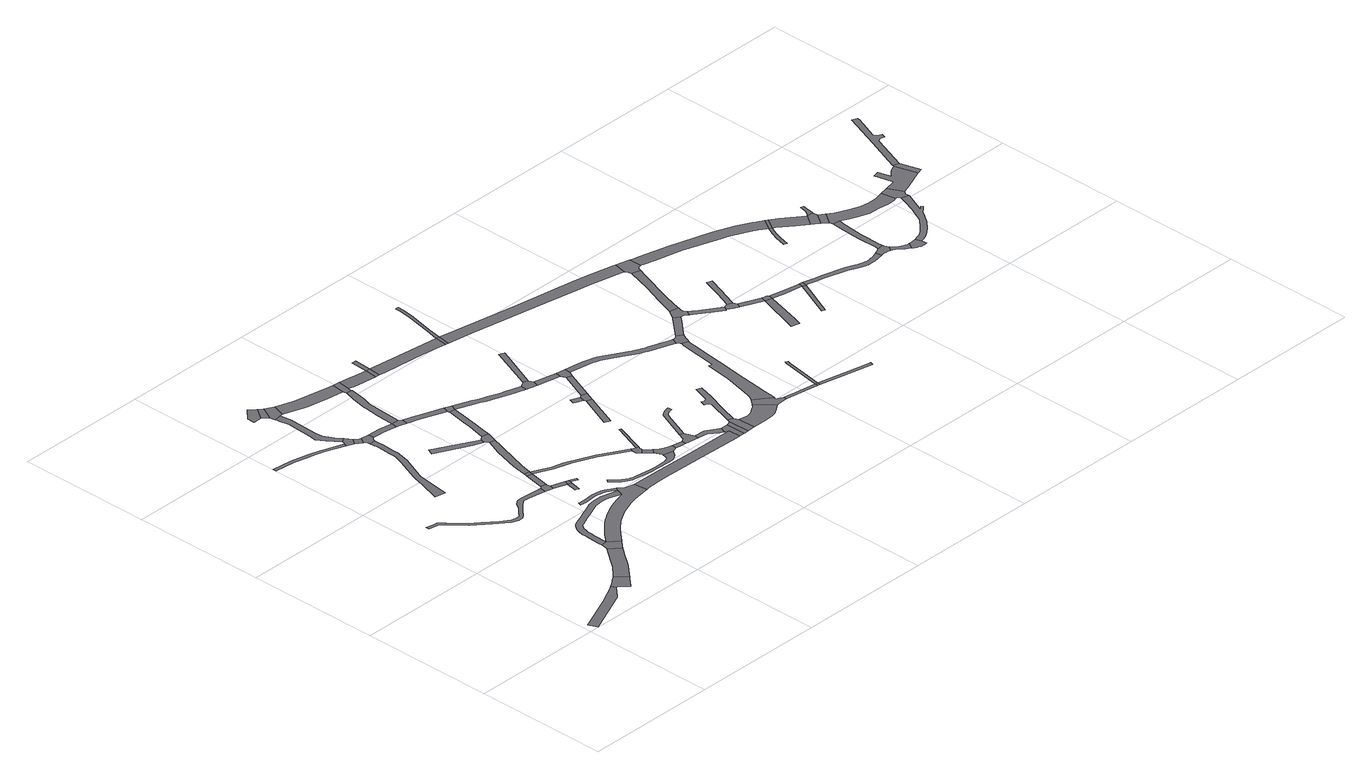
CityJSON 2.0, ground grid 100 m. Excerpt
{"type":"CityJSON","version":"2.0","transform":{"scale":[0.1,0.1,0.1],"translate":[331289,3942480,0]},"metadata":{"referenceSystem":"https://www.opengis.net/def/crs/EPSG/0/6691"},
"CityObjects":{
"road1":{"type":"Road","attributes":{"RoadStructureAttribute.sectionType":"1"},"geometry":[{"type":"MultiSurface","lod":"1","boundaries":[[[0,1,2,3,4,5,6,7,8]]]}]},
"road2":{"type":"Road","geometry":[{"type":"MultiSurface","lod":"1","boundaries":[[[9,10,11,12,13,14,15,16,17,0,8,18]]]}]},
"road3":{"type":"Road","attributes":{"RoadStructureAttribute.sectionType":"1"},"geometry":[{"type":"MultiSurface","lod":"1","boundaries":[[[19,20,21,22,23,24,25,26,27,28,29,30,31,13,12]]]}]},
"road4":{"type":"Road","attributes":{"RoadStructureAttribute.sectionType":"1"},"geometry":[{"type":"MultiSurface","lod":"1","boundaries":[[[32,33,34,35,36,37,38,39,40,41,42,43,44,45,46,47,48,49,50,51,52,53,54,55,56,57,58,59,60,61,62,63,64]]]}]},
"road5":{"type":"Road","geometry":[{"type":"MultiSurface","lod":"1","boundaries":[[[65,66,67,68,26,25,69,70]]]}]},
"road6":{"type":"Road","attributes":{"RoadStructureAttribute.sectionType":"1"},"geometry":[{"type":"MultiSurface","lod":"1","boundaries":[[[71,72,73,74,75,76,77,78,79,80,81,82,83,84]]]}]},
"road7":{"type":"Road","attributes":{"RoadStructureAttribute.sectionType":"1"},"geometry":[{"type":"MultiSurface","lod":"1","boundaries":[[[85,86,87,88,89,90,91,92,93,94,95,96,97,98,99,100,101,102,103,104,105,106,107,108,109,110,111,112,113]]]}]},
"road8":{"type":"Road","attributes":{"RoadStructureAttribute.sectionType":"1"},"geometry":[{"type":"MultiSurface","lod":"1","boundaries":[[[114,115,116,117,118,119,120,121,122,123,124,125,126,127,128,129,130,131,132,133,134,135,136,137,138,139,140,141,142,143,144,145,146,147,148,149,150,151,152,153,154,66,65]]]}]},
"road9":{"type":"Road","geometry":[{"type":"MultiSurface","lod":"1","boundaries":[[[155,156,78,77,157,158,159]]]}]},
"road10":{"type":"Road","geometry":[{"type":"MultiSurface","lod":"1","boundaries":[[[160,161,162,163,164,165]]]}]},
"road11":{"type":"Road","attributes":{"RoadStructureAttribute.sectionType":"1"},"geometry":[{"type":"MultiSurface","lod":"1","boundaries":[[[166,167,168,169,170,171,155,159,172,173,174,175,176,177,178,179]]]}]},
"road12":{"type":"Road","attributes":{"RoadStructureAttribute.sectionType":"1"},"geometry":[{"type":"MultiSurface","lod":"1","boundaries":[[[134,133,180,181,182,183,184,185,186,187,188,189,190,191,192,65,70,193,194,195,196,197,198,199,200,201,202,203,204,205,206,207,208,209,210,211,212,213,214]]]}]},
"road13":{"type":"Road","attributes":{"RoadStructureAttribute.sectionType":"1"},"geometry":[{"type":"MultiSurface","lod":"1","boundaries":[[[215,158,157,216,217]]]}]},
"road14":{"type":"Road","attributes":{"function":"3","RoadStructureAttribute.sectionType":"1"},"geometry":[{"type":"MultiSurface","lod":"1","boundaries":[[[162,218,219,163]]]}]},
"road15":{"type":"Road","geometry":[{"type":"MultiSurface","lod":"1","boundaries":[[[220,217,216,221,85,113,222,223,224,225]]]}]},
"road16":{"type":"Road","geometry":[{"type":"MultiSurface","lod":"1","boundaries":[[[226,227,228,229,230,231,232,233,234,235,32,64,236,237]]]}]},
"road17":{"type":"Road","geometry":[{"type":"MultiSurface","lod":"1","boundaries":[[[238,219,218,179,178,239]]]}]},
"road18":{"type":"Road","geometry":[{"type":"MultiSurface","lod":"1","boundaries":[[[240,241,242,243,244,245,246,247,248,249,250,251,252,253,254,255,256,257,258,259,260,261,262,263,264,265,266,267,268,134,214]]]}]},
"road19":{"type":"Road","attributes":{"RoadStructureAttribute.sectionType":"1"},"geometry":[{"type":"MultiSurface","lod":"1","boundaries":[[[269,270,226,237]]]}]},
"road20":{"type":"Road","attributes":{"RoadStructureAttribute.sectionType":"1"},"geometry":[{"type":"MultiSurface","lod":"1","boundaries":[[[271,272,273,274,275,269]]]}]},
"road21":{"type":"Road","geometry":[{"type":"MultiSurface","lod":"1","boundaries":[[[276,277,278,279,280]]]}]},
"road22":{"type":"Road","geometry":[{"type":"MultiSurface","lod":"1","boundaries":[[[269,275,281,282,270]]]}]},
"road23":{"type":"Road","attributes":{"RoadStructureAttribute.sectionType":"1"},"geometry":[{"type":"MultiSurface","lod":"1","boundaries":[[[283,284,285,286,287,288,289,290,291,292,293,294,220,225]]]}]},
"road24":{"type":"Road","attributes":{"RoadStructureAttribute.sectionType":"1"},"geometry":[{"type":"MultiSurface","lod":"1","boundaries":[[[281,295,296,297,298,282]]]}]},
"road25":{"type":"Road","attributes":{"RoadStructureAttribute.sectionType":"1"},"geometry":[{"type":"MultiSurface","lod":"1","boundaries":[[[299,300,301,302,303]]]}]},
"road26":{"type":"Road","attributes":{"RoadStructureAttribute.sectionType":"1"},"geometry":[{"type":"MultiSurface","lod":"1","boundaries":[[[304,305,306,277,276,307,308,309,310]]]}]},
"road27":{"type":"Road","attributes":{"function":"3","RoadStructureAttribute.sectionType":"1"},"geometry":[{"type":"MultiSurface","lod":"1","boundaries":[[[311,312,313,314,315,238,239,316,317,318,319,320,321,322]]]}]},
"road28":{"type":"Road","geometry":[{"type":"MultiSurface","lod":"1","boundaries":[[[289,288,323,324,325,326]]]}]},
"road29":{"type":"Road","attributes":{"RoadStructureAttribute.sectionType":"1"},"geometry":[{"type":"MultiSurface","lod":"1","boundaries":[[[327,328,329,330,331,332,276,280,279,232,231,280,333,334,335,336,337,338]]]}]},
"road30":{"type":"Road","geometry":[{"type":"MultiSurface","lod":"1","boundaries":[[[339,340,299,303,341,304,310]]]}]},
"road31":{"type":"Road","attributes":{"RoadStructureAttribute.sectionType":"1"},"geometry":[{"type":"MultiSurface","lod":"1","boundaries":[[[342,343,344,345,346,347,348,349,289,326,350,351,352,353,354,355]]]}]},
"road32":{"type":"Road","attributes":{"RoadStructureAttribute.sectionType":"1"},"geometry":[{"type":"MultiSurface","lod":"1","boundaries":[[[356,357,325,324,358,359,360,361,362,363,364,365]]]}]},
"road33":{"type":"Road","geometry":[{"type":"MultiSurface","lod":"1","boundaries":[[[366,367,368,311,322,342,355]]]}]},
"road34":{"type":"Road","attributes":{"RoadStructureAttribute.sectionType":"1"},"geometry":[{"type":"MultiSurface","lod":"1","boundaries":[[[369,370,371,372,373,374,375,376,377,378,379,380,381,382,383,384,385,386,387,388,389,390,391,392,393,394,395,396,397,398,399,400,401,402,403,404,405,406,407,408,409]]]}]},
"road35":{"type":"Road","geometry":[{"type":"MultiSurface","lod":"1","boundaries":[[[364,410,411,412,413,414,365]]]}]},
"road36":{"type":"Road","attributes":{"function":"3","RoadStructureAttribute.sectionType":"1"},"geometry":[{"type":"MultiSurface","lod":"1","boundaries":[[[368,367,415,416,417,418,419]]]}]},
"road37":{"type":"Road","geometry":[{"type":"MultiSurface","lod":"1","boundaries":[[[420,421,422,423,424,425,426,427,327,338]]]}]},
"road38":{"type":"Road","attributes":{"RoadStructureAttribute.sectionType":"1"},"geometry":[{"type":"MultiSurface","lod":"1","boundaries":[[[422,428,429,430,423]]]}]},
"road39":{"type":"Road","attributes":{"RoadStructureAttribute.sectionType":"1"},"geometry":[{"type":"MultiSurface","lod":"1","boundaries":[[[431,432,209,208,433,434,435,436,437,438,439,440,441,442]]]}]},
"road40":{"type":"Road","attributes":{"RoadStructureAttribute.sectionType":"1"},"geometry":[{"type":"MultiSurface","lod":"1","boundaries":[[[443,444,445,446,447,448,449,413,412,411,450,451,452,453,340,339,454,455,456,457,412,458,459,460,461,462,463,464]]]}]},
"road41":{"type":"Road","geometry":[{"type":"MultiSurface","lod":"1","boundaries":[[[419,418,465,466]]]}]},
"road42":{"type":"Road","geometry":[{"type":"MultiSurface","lod":"1","boundaries":[[[467,468,469,470,471,429,428,472,369,409]]]}]},
"road43":{"type":"Road","attributes":{"RoadStructureAttribute.sectionType":"1"},"geometry":[{"type":"MultiSurface","lod":"1","boundaries":[[[473,474,427,426]]]}]},
"road44":{"type":"Road","geometry":[{"type":"MultiSurface","lod":"1","boundaries":[[[475,476,419,466]]]}]},
"road45":{"type":"Road","attributes":{"RoadStructureAttribute.sectionType":"1"},"geometry":[{"type":"MultiSurface","lod":"1","boundaries":[[[467,477,478,479,468]]]}]},
"road46":{"type":"Road","geometry":[{"type":"MultiSurface","lod":"1","boundaries":[[[480,481,482,479,478,483,484]]]}]},
"road47":{"type":"Road","attributes":{"RoadStructureAttribute.sectionType":"1"},"geometry":[{"type":"MultiSurface","lod":"1","boundaries":[[[485,486,487,488]]]}]},
"road48":{"type":"Road","attributes":{"function":"3","RoadStructureAttribute.sectionType":"1"},"geometry":[{"type":"MultiSurface","lod":"1","boundaries":[[[465,489,490,491,492,493,494,495,496,466]]]}]},
"road49":{"type":"Road","geometry":[{"type":"MultiSurface","lod":"1","boundaries":[[[497,498,499,500,501]]]}]},
"road50":{"type":"Road","geometry":[{"type":"MultiSurface","lod":"1","boundaries":[[[502,503,504,505,443,464,506]]]}]},
"road51":{"type":"Road","attributes":{"RoadStructureAttribute.sectionType":"1"},"geometry":[{"type":"MultiSurface","lod":"1","boundaries":[[[483,507,508,509,510,511,512,484]]]}]},
"road52":{"type":"Road","attributes":{"RoadStructureAttribute.sectionType":"1"},"geometry":[{"type":"MultiSurface","lod":"1","boundaries":[[[513,514,515,516,517,518,519,520,521,522,481,480]]]}]},
"road53":{"type":"Road","geometry":[{"type":"MultiSurface","lod":"1","boundaries":[[[487,523,524,501,500,488]]]}]},
"road54":{"type":"Road","geometry":[{"type":"MultiSurface","lod":"1","boundaries":[[[525,510,509,526,442,441,527]]]}]},
"road55":{"type":"Road","attributes":{"RoadStructureAttribute.sectionType":"1"},"geometry":[{"type":"MultiSurface","lod":"1","boundaries":[[[528,529,502,506]]]}]},
"road56":{"type":"Road","attributes":{"RoadStructureAttribute.sectionType":"1"},"geometry":[{"type":"MultiSurface","lod":"1","boundaries":[[[523,530,531,532,524]]]}]},
"road57":{"type":"Road","attributes":{"RoadStructureAttribute.sectionType":"1"},"geometry":[{"type":"MultiSurface","lod":"1","boundaries":[[[503,533,534,535,536,504]]]}]},
"road58":{"type":"Road","attributes":{"RoadStructureAttribute.sectionType":"1"},"geometry":[{"type":"MultiSurface","lod":"1","boundaries":[[[525,527,537,538]]]}]},
"road59":{"type":"Road","geometry":[{"type":"MultiSurface","lod":"1","boundaries":[[[537,539,540,541,542,538]]]}]},
"road60":{"type":"Road","geometry":[{"type":"MultiSurface","lod":"1","boundaries":[[[543,529,528,531,530,544,545]]]}]},
"road61":{"type":"Road","geometry":[{"type":"MultiSurface","lod":"1","boundaries":[[[546,494,493,547]]]}]},
"road62":{"type":"Road","attributes":{"RoadStructureAttribute.sectionType":"1"},"geometry":[{"type":"MultiSurface","lod":"1","boundaries":[[[548,549,550,551,552,553,554,555,556,557,558,542,541]]]}]},
"road63":{"type":"Road","attributes":{"RoadStructureAttribute.sectionType":"1"},"geometry":[{"type":"MultiSurface","lod":"1","boundaries":[[[559,560,561,562,563,564,565,566,494,546]]]}]},
"road64":{"type":"Road","attributes":{"RoadStructureAttribute.sectionType":"1"},"geometry":[{"type":"MultiSurface","lod":"1","boundaries":[[[539,567,568,569,570,571,572,573,574,575,576,577,578,540]]]}]},
"road65":{"type":"Road","geometry":[{"type":"MultiSurface","lod":"1","boundaries":[[[579,580,581,574,573,582,583,584,585,586,587,588]]]}]},
"road66":{"type":"Road","attributes":{"RoadStructureAttribute.sectionType":"1"},"geometry":[{"type":"MultiSurface","lod":"1","boundaries":[[[589,590,591,592,593,594,595,596,597,598,599,600,601,602,603,604,605,606,607,608,609,610,611,612,613,614,615,616,617,618,543,545]]]}]},
"road67":{"type":"Road","attributes":{"RoadStructureAttribute.sectionType":"1"},"geometry":[{"type":"MultiSurface","lod":"1","boundaries":[[[619,620,621,622,623,624,625,626,627,628,629,630,631,632,633,634,635,636,637,638,639,640,579,588]]]}]},
"road68":{"type":"Road","attributes":{"RoadStructureAttribute.sectionType":"1"},"geometry":[{"type":"MultiSurface","lod":"1","boundaries":[[[641,642,643,586,585,644,645,646,647]]]}]},
"road69":{"type":"Road","geometry":[{"type":"MultiSurface","lod":"1","boundaries":[[[648,649,641,647]]]}]},
"road70":{"type":"Road","attributes":{"function":"3","RoadStructureAttribute.sectionType":"1"},"geometry":[{"type":"MultiSurface","lod":"1","boundaries":[[[650,651,652,653,654,655,656,657,658,659,660,661,546,547]]]}]},
"road71":{"type":"Road","attributes":{"RoadStructureAttribute.sectionType":"1"},"geometry":[{"type":"MultiSurface","lod":"1","boundaries":[[[649,662,663,664,665,666,667,641]]]}]},
"road72":{"type":"Road","geometry":[{"type":"MultiSurface","lod":"1","boundaries":[[[668,669,670,671,604,603,672,673,674,630,629,675,676,677,678]]]}]},
"road73":{"type":"Road","attributes":{"RoadStructureAttribute.sectionType":"1"},"geometry":[{"type":"MultiSurface","lod":"1","boundaries":[[[648,679,680,681,682,649]]]}]},
"road74":{"type":"Road","attributes":{"RoadStructureAttribute.sectionType":"1"},"geometry":[{"type":"MultiSurface","lod":"1","boundaries":[[[683,684,685,686,687,688,689,668,678]]]}]},
"road75":{"type":"Road","geometry":[{"type":"MultiSurface","lod":"1","boundaries":[[[686,685,690,691,692,693,694,695,696,697,698,699]]]}]},
"road76":{"type":"Road","attributes":{"RoadStructureAttribute.sectionType":"1"},"geometry":[{"type":"MultiSurface","lod":"1","boundaries":[[[691,700,701,702,703,704,705,706,692]]]}]},
"road77":{"type":"Road","attributes":{"RoadStructureAttribute.sectionType":"1"},"geometry":[{"type":"MultiSurface","lod":"1","boundaries":[[[698,707,708,709,710,711,712,713,714,699]]]}]},
"road78":{"type":"Road","geometry":[{"type":"MultiSurface","lod":"1","boundaries":[[[715,716,717,718,719,720,721,704,703]]]}]},
"road79":{"type":"Road","attributes":{"RoadStructureAttribute.sectionType":"1"},"geometry":[{"type":"MultiSurface","lod":"1","boundaries":[[[722,723,724,725,726]]]}]},
"road80":{"type":"Road","attributes":{"RoadStructureAttribute.sectionType":"1"},"geometry":[{"type":"MultiSurface","lod":"1","boundaries":[[[727,719,718,728,726]]]}]},
"road81":{"type":"Road","attributes":{"RoadStructureAttribute.sectionType":"1"},"geometry":[{"type":"MultiSurface","lod":"1","boundaries":[[[729,730,731,732,733,734,735,736,721,720]]]}]},
"road82":{"type":"Road","geometry":[{"type":"MultiSurface","lod":"1","boundaries":[[[656,655,737,712,711,738,739,740,741,742,743,744]]]}]},
"road83":{"type":"Road","geometry":[{"type":"MultiSurface","lod":"1","boundaries":[[[725,745,746,747,727,726]]]}]},
"road84":{"type":"Road","attributes":{"RoadStructureAttribute.sectionType":"1"},"geometry":[{"type":"MultiSurface","lod":"1","boundaries":[[[748,749,750,745,725,751,752,753]]]}]},
"road85":{"type":"Road","attributes":{"RoadStructureAttribute.sectionType":"1"},"geometry":[{"type":"MultiSurface","lod":"1","boundaries":[[[754,755,756,753]]]}]},
"road86":{"type":"Road","geometry":[{"type":"MultiSurface","lod":"1","boundaries":[[[748,753,756,757,758]]]}]},
"road87":{"type":"Road","attributes":{"function":"3","RoadStructureAttribute.sectionType":"1"},"geometry":[{"type":"MultiSurface","lod":"1","boundaries":[[[759,760,761,762,763,764,765,766,767,744,743,768,769,770,771,772,773,774,775,776,777,778,779]]]}]},
"road88":{"type":"Road","attributes":{"RoadStructureAttribute.sectionType":"1"},"geometry":[{"type":"MultiSurface","lod":"1","boundaries":[[[780,781,782,783,784,785,786,787,788,789,790,791,792,758,757,793,794,795,796,797,798,799,800,801,802,803,804,805]]]}]},
"road89":{"type":"Road","geometry":[{"type":"MultiSurface","lod":"1","boundaries":[[[759,779,806,807]]]}]},
"road90":{"type":"Road","attributes":{"function":"3","RoadStructureAttribute.sectionType":"1"},"geometry":[{"type":"MultiSurface","lod":"1","boundaries":[[[808,809,810,811,812,813,806,814,815,816,817,818,819,820,807,806,779]]]}]},
"road91":{"type":"Road","geometry":[{"type":"MultiSurface","lod":"1","boundaries":[[[821,822,823,824,825,826,827,828,829,830,780,805]]]}]},
"road92":{"type":"Road","attributes":{"RoadStructureAttribute.sectionType":"1"},"geometry":[{"type":"MultiSurface","lod":"1","boundaries":[[[825,831,832,833,834,835,836,837,838,839,840,841,826]]]}]},
"road93":{"type":"Road","attributes":{"RoadStructureAttribute.sectionType":"1"},"geometry":[{"type":"MultiSurface","lod":"1","boundaries":[[[829,842,843,844,845,846,847,848,849,850,851,852,853,830]]]}]},
"road94":{"type":"Road","geometry":[{"type":"MultiSurface","lod":"1","boundaries":[[[854,855,856,857,818,817]]]}]},
"road95":{"type":"Road","geometry":[{"type":"MultiSurface","lod":"1","boundaries":[[[858,859,860,861,862,834,833,863,864,865,866,867,868,869,870,871]]]}]},
"road96":{"type":"Road","geometry":[{"type":"MultiSurface","lod":"1","boundaries":[[[872,856,855,873,874]]]}]},
"road97":{"type":"Road","attributes":{"RoadStructureAttribute.sectionType":"1"},"geometry":[{"type":"MultiSurface","lod":"1","boundaries":[[[875,876,877,878,879,880,818,857]]]}]},
"road98":{"type":"Road","attributes":{"function":"3","RoadStructureAttribute.sectionType":"1"},"geometry":[{"type":"MultiSurface","lod":"1","boundaries":[[[881,882,883,884,885,886,872,874,887,848,847,888,889,890,891,892,893,894,895]]]}]},
"road99":{"type":"Road","attributes":{"RoadStructureAttribute.sectionType":"1"},"geometry":[{"type":"MultiSurface","lod":"1","boundaries":[[[896,897,898,899,900,901,902,903,904,905,906,907,908,909,910,911,912,913,914,915,916,917,918,919,920,921,922,923,924,925,926,927,928,929,930,859,858]]]}]},
"road100":{"type":"Road","geometry":[{"type":"MultiSurface","lod":"1","boundaries":[[[931,916,915,932,933,934,881,895]]]}]},
"road101":{"type":"Road","geometry":[{"type":"MultiSurface","lod":"1","boundaries":[[[935,936,937,938,939,940,941,942,943,944,945,946,934,933,947,948,949]]]}]},
"road102":{"type":"Road","geometry":[{"type":"MultiSurface","lod":"1","boundaries":[[[950,951,952,935,949]]]}]},
"road103":{"type":"Road","attributes":{"RoadStructureAttribute.sectionType":"1"},"geometry":[{"type":"MultiSurface","lod":"1","boundaries":[[[951,953,954,955,956,957,958,959,960,961,962,963,952]]]}]}
},
"vertices":[
[479,268,0],[468,262,0],[402,228,0],[319,187,0],[50,69,0],[80,3,0],[414,152,0],[422,159,0],[497,238,0],
[567,174,0],[605,215,0],[629,241,0],[643,257,0],[575,337,0],[564,328,0],[559,325,0],[535,306,0],[504,284,0],[503,234,0],
[670,287,0],[728,349,0],[746,370,0],[768,399,0],[807,451,0],[847,503,0],[864,523,0],[786,586,0],[769,565,0],[688,459,0],[668,433,0],[654,416,0],[596,355,0],
[1018,1386,0],[912,1393,0],[902,1394,0],[841,1397,0],[812,1395,0],[778,1374,0],[749,1329,0],[711,1294,0],[682,1263,0],[657,1258,0],[620,1269,0],[555,1312,0],[465,1386,0],[397,1448,0],[304,1553,0],[268,1593,0],[234,1596,0],[180,1608,0],[182,1581,0],[259,1569,0],[298,1524,0],[383,1421,0],[498,1326,0],[594,1248,0],[648,1229,0],[682,1231,0],[708,1249,0],[748,1291,0],[791,1333,0],[820,1357,0],[840,1365,0],[906,1355,0],[1010,1338,0],
[841,649,0],[798,642,0],[796,623,0],[792,603,0],[880,542,0],[918,585,0],
[7,2762,0],[160,2745,0],[258,2725,0],[287,2719,0],[347,2701,0],[390,2688,0],[531,2639,0],[539,2663,0],[398,2712,0],[380,2717,0],[293,2743,0],[160,2771,0],[18,2789,0],[10,2790,0],
[654,2542,0],[657,2504,0],[658,2488,0],[658,2472,0],[655,2368,0],[655,2348,0],[653,2330,0],[648,2305,0],[642,2280,0],[631,2248,0],[560,2074,0],[557,2063,0],[554,2053,0],[528,1965,0],[483,1811,0],[558,1796,0],[596,2044,0],[600,2061,0],[671,2233,0],[682,2268,0],[689,2296,0],[695,2324,0],[697,2345,0],[697,2367,0],[698,2375,0],[700,2472,0],[700,2489,0],[699,2507,0],[700,2545,0],
[845,750,0],[847,788,0],[850,816,0],[854,840,0],[862,862,0],[871,878,0],[878,888,0],[885,893,0],[893,898,0],[901,901,0],[955,924,0],[1022,951,0],[1105,986,0],[1127,991,0],[1152,993,0],[1178,995,0],[1206,992,0],[1233,986,0],[1247,981,0],[1318,958,0],[1335,1009,0],[1317,1013,0],[1245,1030,0],[1213,1037,0],[1180,1040,0],[1148,1038,0],[1120,1035,0],[1091,1029,0],[1060,1016,0],[950,970,0],[882,942,0],[861,932,0],[852,925,0],[846,920,0],[833,903,0],[820,880,0],[810,851,0],[805,822,0],[802,792,0],[800,752,0],[797,673,0],
[548,2683,0],[547,2670,0],[582,2613,0],[614,2658,0],[582,2706,0],
[334,3315,0],[330,3256,0],[390,3256,0],[456,3345,0],[426,3368,0],[406,3387,0],
[449,3159,0],[451,3147,0],[465,3074,0],[454,2890,0],[448,2830,0],[488,2771,0],[547,2756,0],[528,2792,0],[508,2829,0],[502,2878,0],[513,3081,0],[512,3092,0],[497,3185,0],[445,3173,0],
[1323,956,0],[1304,952,0],[1256,941,0],[1207,924,0],[1167,908,0],[1128,889,0],[1068,855,0],[1063,852,0],[1023,825,0],[997,805,0],[987,797,0],[947,761,0],[904,717,0],[976,648,0],[1016,689,0],[1051,720,0],[1057,724,0],[1082,744,0],[1121,770,0],[1174,801,0],[1208,817,0],[1241,830,0],[1284,845,0],[1318,853,0],[1326,855,0],[1345,859,0],[1368,864,0],[1429,874,0],[1473,880,0],[1459,981,0],[1396,995,0],[1370,1016,0],[1357,1027,0],[1353,1030,0],[1351,1032,0],
[636,2635,0],[631,2580,0],[660,2625,0],
[435,3218,0],[488,3321,0],
[725,2620,0],[652,2567,0],[703,2555,0],[706,2563,0],[714,2570,0],[722,2575,0],
[1079,1359,0],[1075,1365,0],[1073,1372,0],[1073,1377,0],[1073,1384,0],[1074,1393,0],[1034,1400,0],[1032,1394,0],[1028,1390,0],[1024,1387,0],[1045,1333,0],[1068,1326,0],
[553,3283,0],[520,3190,0],
[1322,1053,0],[1302,1065,0],[1282,1074,0],[1255,1083,0],[1237,1087,0],[1213,1091,0],[1193,1093,0],[1168,1093,0],[1146,1091,0],[1109,1088,0],[1102,1088,0],[1084,1088,0],[1072,1088,0],[1055,1090,0],[1052,1066,0],[1069,1063,0],[1084,1063,0],[1087,1063,0],[1110,1063,0],[1148,1066,0],[1169,1068,0],[1192,1068,0],[1210,1066,0],[1232,1062,0],[1248,1059,0],[1273,1050,0],[1291,1042,0],[1307,1033,0],[1326,1017,0],
[1171,1292,0],[1182,1326,0],
[1152,1211,0],[1171,1207,0],[1181,1204,0],[1189,1237,0],[1200,1285,0],
[1110,1570,0],[1067,1577,0],[1064,1559,0],[1062,1549,0],[1102,1541,0],
[1203,1298,0],[1207,1318,0],
[768,2573,0],[809,2571,0],[837,2567,0],[865,2564,0],[906,2556,0],[913,2555,0],[923,2599,0],[916,2600,0],[872,2608,0],[843,2612,0],[813,2615,0],[763,2618,0],
[1221,1292,0],[1254,1280,0],[1260,1299,0],[1231,1309,0],
[1173,2054,0],[856,2216,0],[833,2171,0],[1087,2047,0],[1161,2021,0],
[1189,1996,0],[1139,1871,0],[1086,1687,0],[1131,1658,0],[1199,1881,0],[1211,1924,0],[1229,1983,0],
[993,3184,0],[967,3188,0],[907,3199,0],[691,3239,0],[647,3253,0],[566,3174,0],[636,3149,0],[673,3140,0],[707,3132,0],[838,3106,0],[853,3104,0],[980,3086,0],
[942,2548,0],[989,2536,0],[998,2580,0],[977,2599,0],
[1751,1284,0],[1547,1396,0],[1430,1446,0],[1373,1471,0],[1333,1483,0],[1252,1507,0],[1243,1483,0],[1263,1475,0],[1319,1459,0],[1376,1444,0],[1535,1376,0],[1739,1261,0],
[1255,2066,0],[1207,2081,0],[1172,2017,0],
[985,3059,0],[961,2969,0],[958,2951,0],[940,2860,0],[939,2845,0],[927,2735,0],[924,2681,0],[924,2653,0],[987,2761,0],[990,2833,0],[992,2866,0],[1009,2924,0],[1017,2966,0],[1033,3056,0],
[1166,2527,0],[1069,2560,0],[1024,2526,0],[1056,2517,0],[1080,2509,0],[1128,2492,0],[1151,2484,0],[1262,2443,0],[1266,2441,0],[1282,2484,0],
[1028,3068,0],[1031,3081,0],[1044,3177,0],
[1841,1081,0],[1834,1056,0],[1830,1044,0],[1824,1038,0],[1816,1031,0],[1807,1028,0],[1791,1025,0],[1771,1023,0],[1737,1022,0],[1698,1022,0],[1653,1026,0],[1549,1038,0],[1530,1039,0],[1514,1042,0],[1499,1047,0],[1485,1052,0],[1471,1059,0],[1457,1068,0],[1449,1074,0],[1444,1077,0],[1380,1141,0],[1364,1124,0],[1426,1063,0],[1429,1060,0],[1444,1049,0],[1460,1039,0],[1476,1030,0],[1491,1025,0],[1508,1020,0],[1527,1016,0],[1547,1015,0],[1651,1003,0],[1697,999,0],[1808,994,0],[1824,995,0],[1844,1000,0],[1858,1006,0],[1870,1013,0],[1885,1025,0],[1897,1039,0],[1913,1061,0],
[1272,2433,0],[1274,2425,0],[1319,2422,0],[1335,2464,0],[1326,2468,0],
[1045,3081,0],[1071,3075,0],[1108,3070,0],[1253,3055,0],[1262,3147,0],
[1739,1225,0],[1751,1212,0],[1763,1198,0],[1795,1227,0],[1794,1232,0],[1792,1238,0],[1800,1261,0],[1783,1266,0],
[1814,1140,0],[1840,1173,0],[1835,1177,0],
[1969,970,0],[1704,977,0],[1493,883,0],[1538,887,0],[1590,889,0],[1639,890,0],[1704,891,0],[2036,882,0],[2307,876,0],[2332,875,0],[2336,875,0],[2334,966,0],
[1809,2297,0],[1692,2330,0],[1655,2341,0],[1575,2371,0],[1544,2383,0],[1506,2398,0],[1472,2412,0],[1259,2342,0],[1241,2255,0],[1241,2254,0],[1237,2208,0],[1260,2083,0],[1270,2134,0],[1282,2204,0],[1303,2334,0],[1455,2370,0],[1489,2357,0],[1527,2341,0],[1559,2329,0],[1641,2298,0],[1680,2286,0],[1804,2251,0],
[1284,3051,0],[1293,3143,0],
[1954,1079,0],[1960,1117,0],[1941,1120,0],[1905,1130,0],[1863,1155,0],[1843,1088,0],
[1880,1488,0],[1866,1493,0],
[1303,3275,0],[1269,3277,0],
[1987,1074,0],[2036,1067,0],[2041,1103,0],
[2115,1160,0],[2087,1171,0],[2066,1120,0],[2138,1053,0],[2143,1089,0],
[1861,1617,0],[1901,1600,0],[2007,1860,0],[1967,1877,0],
[1334,3046,0],[1546,3024,0],[1588,3019,0],[1733,3001,0],[1836,2986,0],[1849,3081,0],[1802,3087,0],[1588,3111,0],
[1908,1960,0],[1892,1920,0],[1913,1912,0],[1961,1892,0],[1972,1934,0],
[1902,2275,0],[1887,2309,0],[1850,2324,0],[1846,2315,0],[1887,2232,0],
[2212,1042,0],[2274,993,0],[2304,980,0],[2324,1025,0],[2317,1029,0],[2225,1083,0],
[2200,1371,0],[2207,1383,0],[2215,1389,0],[2234,1398,0],[2270,1409,0],[2261,1437,0],[2223,1426,0],[2199,1415,0],[2184,1403,0],[2173,1385,0],
[2035,1929,0],[1994,1943,0],
[2377,1022,0],[2311,977,0],[2380,876,0],
[2064,2195,0],[2073,2239,0],
[2122,2142,0],[2082,2158,0],[2067,2121,0],
[2003,2595,0],[2022,2643,0],[1985,2658,0],[1964,2605,0],
[2417,877,0],[2413,1034,0],
[2478,879,0],[2474,1013,0],[2459,1048,0],[2421,1060,0],
[2145,2226,0],[2125,2151,0],[2138,2181,0],
[1872,3078,0],[1859,2983,0],
[2497,1172,0],[2553,1334,0],[2585,1440,0],[2546,1454,0],[2510,1345,0],[2507,1333,0],[2484,1322,0],[2459,1330,0],[2447,1292,0],[2473,1283,0],[2484,1261,0],
[1895,3188,0],[1932,3361,0],[1947,3459,0],[1948,3508,0],[1925,3509,0],[1924,3461,0],[1909,3365,0],[1871,3182,0],
[2592,882,0],[2652,888,0],[2683,895,0],[2701,904,0],[2727,919,0],[2750,937,0],[2770,950,0],[2658,1065,0],[2645,1052,0],[2618,1032,0],[2585,1012,0],[2544,998,0],
[2696,1111,0],[2687,1098,0],[2669,1075,0],[2784,954,0],[2806,956,0],[2831,956,0],[2857,955,0],[2859,980,0],[2812,1010,0],[2820,1026,0],
[2176,2176,0],[2275,2162,0],[2299,2158,0],[2329,2152,0],[2345,2146,0],[2374,2135,0],[2407,2122,0],[2457,2094,0],[2557,2035,0],[2578,2024,0],[2611,2009,0],[2646,1993,0],[2666,1985,0],[2841,1927,0],[2856,1920,0],[2871,1965,0],[2855,1970,0],[2699,2021,0],[2681,2027,0],[2664,2034,0],[2598,2064,0],[2579,2074,0],[2479,2133,0],[2426,2162,0],[2391,2177,0],[2360,2189,0],[2341,2195,0],[2308,2202,0],[2282,2207,0],[2246,2212,0],
[2824,1047,0],[2827,1093,0],[2831,1120,0],[2841,1204,0],[2854,1325,0],[2861,1384,0],[2885,1571,0],[2906,1741,0],[2913,1791,0],[2923,1857,0],[2928,1876,0],[2877,1891,0],[2871,1867,0],[2860,1799,0],[2850,1715,0],[2832,1579,0],[2802,1582,0],[2778,1393,0],[2744,1238,0],[2724,1168,0],[2715,1144,0],[2705,1124,0],
[3116,941,0],[2957,967,0],[2899,976,0],[2896,951,0],[2924,946,0],[2953,942,0],[3112,916,0],
[3130,913,0],[3135,937,0],
[2046,2957,0],[2634,2854,0],[2902,2805,0],[2977,2791,0],[3219,2740,0],[3239,2735,0],[3263,2832,0],[3243,2837,0],[3032,2880,0],[2953,2893,0],[2493,2969,0],[1924,3069,0],
[3184,1230,0],[3187,1242,0],[3191,1251,0],[3173,1259,0],[3168,1248,0],[3164,1234,0],
[2918,1980,0],[2904,1968,0],[2895,1965,0],[2884,1964,0],[2865,1913,0],[2871,1906,0],[2875,1896,0],[2934,1892,0],[2943,1917,0],[2953,1935,0],[2962,1950,0],
[3386,861,0],[3536,830,0],[3542,854,0],[3508,861,0],
[2978,1970,0],[3071,2073,0],[3101,2107,0],[3056,2137,0],[3052,2131,0],[2989,2061,0],[2938,2004,0],
[3128,2106,0],[3153,2089,0],[3176,2122,0],[3169,2130,0],[3165,2140,0],[3163,2150,0],[3163,2157,0],[3164,2167,0],[3170,2189,0],[3101,2205,0],
[3159,2085,0],[3180,2071,0],[3317,1977,0],[3356,1950,0],[3379,1983,0],[3218,2093,0],[3202,2104,0],
[3172,2200,0],[3207,2325,0],[3214,2352,0],[3303,2610,0],[3326,2671,0],[3261,2687,0],[3202,2498,0],[3147,2338,0],
[3366,1953,0],[3368,1953,0],[3403,1931,0],[3446,1913,0],[3462,1950,0],[3451,1981,0],[3414,1995,0],
[3504,1517,0],[3567,1499,0],[3584,1558,0],[3663,1830,0],[3610,1844,0],
[3621,1883,0],[3607,1845,0],
[3455,1993,0],[3506,2133,0],[3548,2251,0],[3526,2258,0],[3510,2264,0],[3509,2262,0],[3461,2127,0],[3459,2121,0],
[3256,2721,0],[3333,2688,0],[3338,2697,0],[3344,2703,0],[3352,2708,0],[3358,2709,0],[3368,2710,0],[3369,2805,0],
[3670,1865,0],[3659,1867,0],[3660,1872,0],
[3904,1821,0],[3887,1824,0],[3771,1844,0],[3764,1809,0],[3881,1790,0],[3897,1786,0],
[3769,1499,0],[3793,1489,0],[3920,1776,0],
[3923,1782,0],[3929,1816,0],
[4297,2492,0],[4234,2529,0],[4230,2532,0],[4125,2587,0],[3972,2644,0],[3753,2708,0],[3660,2732,0],[3442,2787,0],[3394,2800,0],[3378,2708,0],[3392,2705,0],[3477,2682,0],[3687,2635,0],[3700,2631,0],[3959,2546,0],[4001,2532,0],[4100,2491,0],[4141,2472,0],[4188,2447,0],[4234,2419,0],[4248,2410,0],
[4503,1711,0],[4462,1695,0],[4430,1689,0],[4402,1688,0],[4377,1690,0],[4358,1693,0],[4338,1700,0],[4314,1711,0],[4312,1711,0],[4247,1740,0],[4075,1783,0],[4017,1797,0],[3961,1810,0],[3954,1776,0],[4009,1763,0],[4066,1749,0],[4231,1703,0],[4298,1674,0],[4323,1662,0],[4348,1654,0],[4369,1651,0],[4372,1650,0],[4401,1648,0],[4434,1649,0],[4469,1656,0],[4511,1664,0],
[4267,2396,0],[4317,2480,0],
[4219,2350,0],[4199,2292,0],[4178,2211,0],[4200,2205,0],[4221,2286,0],[4240,2341,0],[4275,2391,0],[4284,2384,0],[4387,2306,0],[4464,2248,0],[4526,2331,0],[4470,2372,0],[4379,2442,0],
[4535,1668,0],[4555,1669,0],[4569,1668,0],[4592,1663,0],[4593,1662,0],[4614,1701,0],[4607,1716,0],[4602,1731,0],[4601,1739,0],[4549,1733,0],
[4632,1641,0],[4668,1608,0],[4702,1584,0],[4733,1631,0],[4719,1633,0],[4706,1636,0],[4694,1640,0],[4679,1647,0],[4665,1654,0],[4650,1664,0],[4635,1678,0],
[4597,1771,0],[4598,1880,0],[4598,1940,0],[4599,1947,0],[4615,2094,0],[4620,2137,0],[4567,2143,0],[4563,2050,0],[4559,2007,0],[4557,1961,0],[4552,1892,0],[4554,1759,0],
[4511,2213,0],[4519,2207,0],[4574,2291,0],[4575,2330,0],
[4809,1595,0],[4796,1637,0],[4791,1635,0],[4770,1632,0],[4751,1631,0],[4717,1574,0],[4736,1564,0],[4750,1558,0],[4761,1554,0],[4770,1553,0],[4780,1552,0],[4785,1551,0],[4799,1551,0],[4814,1553,0],
[4620,2258,0],[4535,2195,0],[4558,2170,0],
[4575,2339,0],[4581,2381,0],[4590,2424,0],[4570,2429,0],[4555,2371,0],[4541,2347,0],
[5038,2163,0],[4977,2150,0],[4903,2148,0],[4840,2159,0],[4764,2184,0],[4667,2225,0],[4564,2153,0],[4621,2142,0],[4683,2110,0],[4745,2082,0],[4819,2060,0],[4898,2054,0],[4984,2045,0],[5038,2050,0],[5061,2057,0],
[4830,1601,0],[4860,1611,0],[4877,1620,0],[4885,1625,0],[4910,1642,0],[4936,1664,0],[4958,1684,0],[4978,1706,0],[4995,1724,0],[5008,1740,0],[5025,1763,0],[5044,1792,0],[5060,1820,0],[5086,1840,0],[5113,1863,0],[5102,1876,0],[5076,1854,0],[5082,1869,0],[5095,1901,0],[5146,2020,0],[5089,2033,0],[5068,1977,0],[5038,1897,0],[5030,1876,0],[4989,1788,0],[4975,1767,0],[4960,1751,0],[4945,1733,0],[4927,1715,0],[4907,1697,0],[4883,1677,0],[4864,1664,0],[4862,1662,0],[4842,1652,0],[4817,1643,0],
[5078,2054,0],[5142,2050,0],[5161,2073,0],[5105,2178,0],
[5327,2321,0],[5311,2316,0],[5307,2314,0],[5289,2305,0],[5276,2298,0],[5258,2283,0],[5245,2270,0],[5238,2258,0],[5234,2248,0],[5205,2351,0],[5157,2337,0],[5195,2201,0],[5220,2093,0],[5373,2156,0],[5380,2158,0],
[5424,2172,0],[5376,2322,0],[5333,2338,0],
[5477,2593,0],[5478,2595,0],[5511,2612,0],[5540,2600,0],[5552,2633,0],[5522,2645,0],[5507,2675,0],[5575,2855,0],[5583,2877,0],[5541,2893,0],[5435,2609,0]
]}
